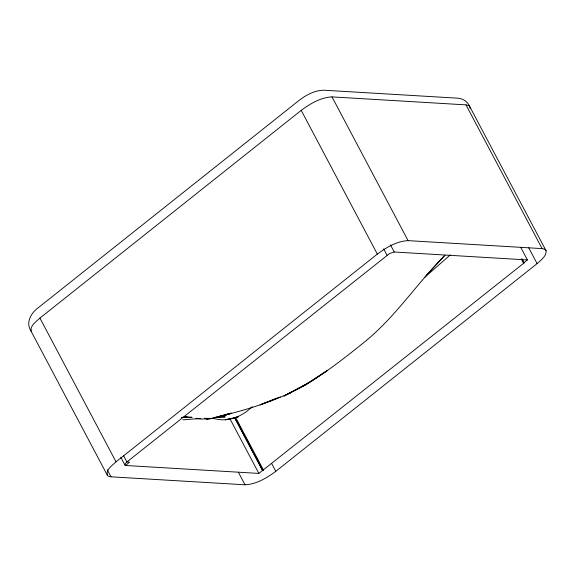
<?xml version="1.0" encoding="UTF-8"?>
<svg xmlns="http://www.w3.org/2000/svg" width="575" height="575" viewBox="0 0 575 575"><rect width="100%" height="100%" fill="white"/><g stroke="black" fill="none" stroke-linecap="round" stroke-linejoin="round"><path stroke-width="0.86" d="M426.075 275.633L445 255.207C416.789 283.511 394.939 317.795 363.457 342.844C349.88 353.754 336.21 364.615 321.748 374.347C288.053 398.748 247.322 409.903 207.431 419.455L204.592 418.312L211.399 418.384L202.012 419.089L195.953 418.658M424.968 277.107L450.261 254.919M470.142 108.28C469.143 102.544 463.371 98.411 457.678 98.174L323.833 90.21C314.726 90.347 306.317 94.882 299.23 100.28L38.273 307.733C31.201 312.699 25.487 322.561 30.863 330.783L107.446 475.439L108.287 476.136L111.011 476.819L245.015 484.79C256.45 484.258 266.8 477.94 275.799 471.327L537.093 263.609C540.78 260.195 546.3 256.486 546.149 250.901L469.567 106.246L468.726 105.556L465.994 104.873L331.998 96.895C320.555 97.427 310.213 103.744 301.214 110.357L39.919 318.083C36.369 321.554 29.368 325.953 31.338 331.696M546.149 250.901L544.827 249.291L542.103 248.608L408.099 240.638C396.664 241.169 386.321 247.487 377.322 254.1L116.028 461.826C112.47 465.297 105.477 469.689 107.446 475.439M120.779 457.226L124.955 465.125L125.709 465.491L258.872 473.419L523.624 263.307L524.163 262.854L522.071 258.908M520.713 247.3L527.404 259.936L394.249 252.008L389.519 253.561L126.888 461.969L125.285 463.63L124.955 465.125M125.709 465.491L129.497 462.12L126.888 461.969L123.546 455.652M521.697 258.865L523.789 262.811L527.404 259.936M252.252 406.69C241.615 416.897 227.908 422.639 213.375 418.384M299.323 387.823L283.964 396.103L309.307 382.447L327.621 370.365L302.773 386.414L309.307 382.447L300.854 386.997M280.334 396.937L260.108 404.829L277.2 398.029M287.744 393.882L291.036 392.531L287.78 393.825M230.733 413.202L219.01 417.357L215.589 417.349M213.037 418.162L231.438 413.224L219.01 417.357L215.431 417.22M219.614 416.12L222.151 415.502M223.84 415.085L231.438 413.224L223.912 414.992M233.385 417.975L238.352 416.825L225.278 419.808L229.252 418.945M210.421 418.586L212.168 418.298M210.141 418.701L214.044 418.169M182.031 417.543L187.127 416.882L181.844 417.421M181.635 417.493L192.107 417.313L185.38 416.897M221.648 416.933L225.206 416.904L217.321 417.177M524.148 262.868L523.789 262.811M196.262 418.312L200.747 418.449L182.907 419.808M204.585 418.312L207.798 419.017M465.994 104.873L542.103 248.608M528.727 247.811L537.093 263.609M521.532 259.354L523.624 263.307M331.998 96.895L408.099 240.638M390.482 244.907L394.249 252.008M383.669 248.86L387.011 255.178M301.214 110.357L377.322 254.1M271.616 463.428L275.799 471.327M235.484 417.191L263.501 470.098M234.471 417.622L262.488 470.537M230.014 418.923L258.872 473.419M238.323 472.154L245.015 484.79M39.919 318.083L116.028 461.826M107.252 469.71L111.011 476.819M262.926 470.53L234.895 417.63L262.926 470.537"/></g></svg>
